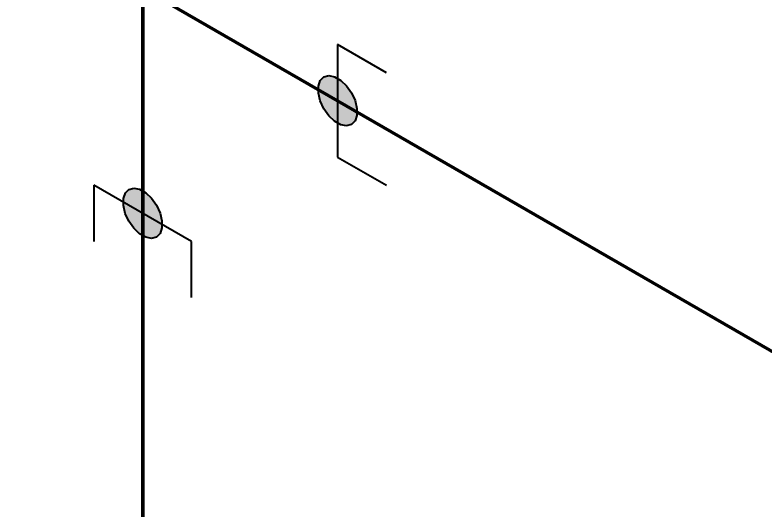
# Model space of a CAD drawing. Header units: millimetres. Extents: x 0 to 594, y 0 to 420.
# Drawn here: x 308.73 to 329.13, y 215.08 to 228.53 of the extents above; entities that cross this region are included whole.
import ezdxf

# ---------------------------------------------------------------- set-up
doc = ezdxf.new("R2010")
doc.units = ezdxf.units.MM
doc.header["$LTSCALE"] = 0.25
doc.layers.add('용접', color=1, linetype='Continuous')
doc.layers.add('치수', color=1, linetype='Continuous')
doc.layers.add('파이프 작은 보어', color=30, linetype='Continuous', lineweight=50)
doc.styles.add('AdskIsoMetric', font='arial.ttf', dxfattribs={"width": 0.8, "height": 2.5})
doc.styles.add('AdskIsoMetric-30', font='arial.ttf', dxfattribs={"width": 0.8, "height": 2.5})
doc.styles.add('AdskIsoMetric30', font='arial.ttf', dxfattribs={"width": 0.8, "oblique": 30, "height": 2.5})
doc.dimstyles.new('AdskIsoMetric', dxfattribs={"dimtxt": 2.5, "dimasz": 2.5, "dimexe": 1, "dimexo": 2, "dimgap": 0.8, "dimtad": 1, "dimdec": 0, "dimrnd": 1, "dimzin": 0, "dimdsep": 46, "dimtxsty": 'AdskIsoMetric', "dimcen": 0, "dimclrt": 7, "dimadec": 0, "dimazin": 0, "dimtfac": 1, "dimtdec": 0, "dimtmove": 1, "dimatfit": 3, "dimfxl": 0, "dimfrac": 2, "dimtolj": 1, "dimtzin": 0, "dimarcsym": 0})

# ---------------------------------------------------------------- blocks, each defined once
blk = doc.blocks.new('*D38')
at = {"layer": 'Defpoints', "color": 0}
for p in [(249.729, 227.677), (236.738, 220.177), (312.202, 191.609)]:
    blk.add_point(p, dxfattribs=at)
at = {"layer": '치수', "color": 0, "lineweight": -2}
for p, q in [((247.729, 226.523), (235.738, 219.6)), ((297.046, 185.359), (238.903, 218.927)), ((310.202, 190.454), (298.211, 183.531))]:
    blk.add_line(p, q, dxfattribs=at)
at = {"layer": '치수', "color": 0}
for points in [[(239.112, 219.288), (238.695, 218.567), (236.738, 220.177)], [(297.254, 185.72), (296.838, 184.998), (299.211, 184.109)]]:
    blk.add_solid(points, dxfattribs=at)
at = {"layer": '치수', "color": 7, "insert": (270.241, 203.451), "char_height": 2.5, "attachment_point": 5, "rotation": 330, "style": 'AdskIsoMetric30'}
blk.add_mtext('\\A1;2922', dxfattribs=at)
blk = doc.blocks.new('*D39')
at = {"layer": 'Defpoints', "color": 0}
for p in [(312.202, 229.254), (299.211, 199.109), (312.202, 191.609)]:
    blk.add_point(p, dxfattribs=at)
at = {"layer": '치수', "color": 0, "lineweight": -2}
for p, q in [((310.202, 230.409), (298.211, 237.331)), ((299.211, 234.254), (299.211, 201.609))]:
    blk.add_line(p, q, dxfattribs=at)
at = {"layer": '치수', "color": 0}
for points in [[(298.795, 234.254), (299.628, 234.254), (299.211, 236.754)], [(298.795, 201.609), (299.628, 201.609), (299.211, 199.109)]]:
    blk.add_solid(points, dxfattribs=at)
at = {"layer": '치수', "color": 7, "insert": (296.945, 219.24), "char_height": 2.5, "attachment_point": 5, "rotation": 90, "style": 'AdskIsoMetric30'}
blk.add_mtext('\\A1;4513', dxfattribs=at)
blk = doc.blocks.new('*D40')
at = {"layer": 'Defpoints', "color": 0}
for p in [(312.202, 244.254), (312.202, 229.254), (364.242, 199.208)]:
    blk.add_point(p, dxfattribs=at)
at = {"layer": '치수', "color": 0, "lineweight": -2}
for p, q in [((312.202, 231.563), (312.202, 245.409)), ((362.077, 215.458), (314.367, 243.004)), ((364.242, 201.518), (364.242, 215.363))]:
    blk.add_line(p, q, dxfattribs=at)
at = {"layer": '치수', "color": 0}
for points in [[(314.575, 243.365), (314.158, 242.643), (312.202, 244.254)], [(362.285, 215.819), (361.868, 215.098), (364.242, 214.208)]]:
    blk.add_solid(points, dxfattribs=at)
at = {"layer": '치수', "color": 7, "insert": (338.222, 231.848), "char_height": 2.5, "attachment_point": 5, "rotation": 330, "style": 'AdskIsoMetric-30'}
blk.add_mtext('\\A1;456', dxfattribs=at)
blk = doc.blocks.new('엘보우-4-Iso2DSkew90')
at = {"color": 0, "linetype": 'ByBlock', "lineweight": -2, "extrusion": (-0.707107, -0.408248, 0.57735)}
for p, q in [((0, 0), (0, -6.124)), ((0, 0), (0, 0)), ((5.303, -3.062), (0, 0))]:
    blk.add_line(p, q, dxfattribs=at)
blk = doc.blocks.new('SocketWeld-1-IsoRight')
blk.add_hatch(color=256).paths.add_polyline_path([(0.0055, 0.0371), (0.0057, 0.0369), (0.006, 0.0367), (0.0062, 0.0365), (0.0064, 0.0363), (0.0066, 0.0361), (0.0068, 0.0359), (0.007, 0.0357), (0.0072, 0.0355), (0.0075, 0.0353), (0.0077, 0.0351), (0.0079, 0.0349), (0.0081, 0.0347), (0.0083, 0.0345), (0.0085, 0.0343), (0.0088, 0.0341), (0.009, 0.0339), (0.0092, 0.0337), (0.0094, 0.0334), (0.0096, 0.0332), (0.0098, 0.033), (0.01, 0.0328), (0.0103, 0.0326), (0.0105, 0.0324), (0.0107, 0.0322), (0.0109, 0.032), (0.0111, 0.0318), (0.0113, 0.0316), (0.0115, 0.0314), (0.0118, 0.0312), (0.012, 0.031), (0.0122, 0.0308), (0.0124, 0.0306), (0.0126, 0.0304), (0.0128, 0.0302), (0.013, 0.03), (0.0133, 0.0298), (0.0135, 0.0296), (0.0137, 0.0294), (0.0139, 0.0292), (0.0141, 0.0289), (0.0143, 0.0287), (0.0145, 0.0285), (0.0148, 0.0283), (0.015, 0.0281), (0.0152, 0.0279), (0.0154, 0.0277), (0.0156, 0.0275), (0.0158, 0.0273), (0.0161, 0.0271), (0.0161, 0.0271), (0.0162, 0.0268), (0.0164, 0.0266), (0.0166, 0.0263), (0.0168, 0.0261), (0.017, 0.0258), (0.0171, 0.0256), (0.0173, 0.0253), (0.0175, 0.025), (0.0177, 0.0248), (0.0179, 0.0245), (0.0181, 0.0243), (0.0182, 0.024), (0.0184, 0.0237), (0.0186, 0.0235), (0.0188, 0.0232), (0.019, 0.023), (0.0192, 0.0227), (0.0193, 0.0225), (0.0195, 0.0222), (0.0197, 0.0219), (0.0199, 0.0217), (0.0201, 0.0214), (0.0203, 0.0212), (0.0204, 0.0209), (0.0206, 0.0206), (0.0208, 0.0204), (0.021, 0.0201), (0.0212, 0.0199), (0.0213, 0.0196), (0.0215, 0.0193), (0.0217, 0.0191), (0.0219, 0.0188), (0.0221, 0.0186), (0.0223, 0.0183), (0.0224, 0.0181), (0.0226, 0.0178), (0.0228, 0.0175), (0.023, 0.0173), (0.0232, 0.017), (0.0234, 0.0168), (0.0235, 0.0165), (0.0237, 0.0162), (0.0239, 0.016), (0.0241, 0.0157), (0.0243, 0.0155), (0.0245, 0.0152), (0.0246, 0.015), (0.0248, 0.0147), (0.025, 0.0144), (0.025, 0.0144), (0.0251, 0.0141), (0.0253, 0.0139), (0.0254, 0.0136), (0.0255, 0.0133), (0.0257, 0.013), (0.0258, 0.0127), (0.0259, 0.0124), (0.0261, 0.0121), (0.0262, 0.0118), (0.0263, 0.0116), (0.0265, 0.0113), (0.0266, 0.011), (0.0267, 0.0107), (0.0269, 0.0104), (0.027, 0.0101), (0.0271, 0.0098), (0.0273, 0.0095), (0.0274, 0.0093), (0.0275, 0.009), (0.0277, 0.0087), (0.0278, 0.0084), (0.0279, 0.0081), (0.0281, 0.0078), (0.0282, 0.0075), (0.0283, 0.0072), (0.0284, 0.007), (0.0286, 0.0067), (0.0287, 0.0064), (0.0288, 0.0061), (0.029, 0.0058), (0.0291, 0.0055), (0.0292, 0.0052), (0.0294, 0.0049), (0.0295, 0.0047), (0.0296, 0.0044), (0.0298, 0.0041), (0.0299, 0.0038), (0.03, 0.0035), (0.0302, 0.0032), (0.0303, 0.0029), (0.0304, 0.0026), (0.0306, 0.0024), (0.0307, 0.0021), (0.0308, 0.0018), (0.031, 0.0015), (0.0311, 0.0012), (0.0312, 0.0009), (0.0314, 0.0006), (0.0315, 0.0003), (0.0315, 0.0003), (0.0316, 0.0001), (0.0316, -0.0002), (0.0317, -0.0005), (0.0318, -0.0008), (0.0319, -0.0011), (0.0319, -0.0014), (0.032, -0.0017), (0.0321, -0.002), (0.0321, -0.0022), (0.0322, -0.0025), (0.0323, -0.0028), (0.0323, -0.0031), (0.0324, -0.0034), (0.0325, -0.0037), (0.0325, -0.004), (0.0326, -0.0043), (0.0327, -0.0046), (0.0328, -0.0048), (0.0328, -0.0051), (0.0329, -0.0054), (0.033, -0.0057), (0.033, -0.006), (0.0331, -0.0063), (0.0332, -0.0066), (0.0332, -0.0069), (0.0333, -0.0071), (0.0334, -0.0074), (0.0335, -0.0077), (0.0335, -0.008), (0.0336, -0.0083), (0.0337, -0.0086), (0.0337, -0.0089), (0.0338, -0.0092), (0.0339, -0.0095), (0.0339, -0.0097), (0.034, -0.01), (0.0341, -0.0103), (0.0342, -0.0106), (0.0342, -0.0109), (0.0343, -0.0112), (0.0344, -0.0115), (0.0344, -0.0118), (0.0345, -0.012), (0.0346, -0.0123), (0.0346, -0.0126), (0.0347, -0.0129), (0.0348, -0.0132), (0.0349, -0.0135), (0.0349, -0.0138), (0.0349, -0.0138), (0.0349, -0.014), (0.0349, -0.0143), (0.0349, -0.0146), (0.0349, -0.0148), (0.0349, -0.0151), (0.0349, -0.0153), (0.0349, -0.0156), (0.0349, -0.0159), (0.0349, -0.0161), (0.0349, -0.0164), (0.0349, -0.0166), (0.0349, -0.0169), (0.0349, -0.0172), (0.0349, -0.0174), (0.0349, -0.0177), (0.0349, -0.0179), (0.0349, -0.0182), (0.0349, -0.0185), (0.0349, -0.0187), (0.0349, -0.019), (0.0349, -0.0192), (0.0349, -0.0195), (0.0349, -0.0198), (0.0349, -0.02), (0.0349, -0.0203), (0.0349, -0.0206), (0.0349, -0.0208), (0.0349, -0.0211), (0.0349, -0.0213), (0.0349, -0.0216), (0.0349, -0.0219), (0.0349, -0.0221), (0.0349, -0.0224), (0.0349, -0.0226), (0.0349, -0.0229), (0.0349, -0.0232), (0.0349, -0.0234), (0.0349, -0.0237), (0.0349, -0.0239), (0.0349, -0.0242), (0.0349, -0.0245), (0.0349, -0.0247), (0.0349, -0.025), (0.0349, -0.0252), (0.0349, -0.0255), (0.0349, -0.0258), (0.0349, -0.026), (0.0349, -0.0263), (0.0349, -0.0265), (0.0349, -0.0265), (0.0349, -0.0268), (0.0348, -0.027), (0.0347, -0.0272), (0.0346, -0.0274), (0.0346, -0.0276), (0.0345, -0.0278), (0.0344, -0.028), (0.0344, -0.0282), (0.0343, -0.0284), (0.0342, -0.0286), (0.0342, -0.0288), (0.0341, -0.029), (0.034, -0.0292), (0.0339, -0.0295), (0.0339, -0.0297), (0.0338, -0.0299), (0.0337, -0.0301), (0.0337, -0.0303), (0.0336, -0.0305), (0.0335, -0.0307), (0.0335, -0.0309), (0.0334, -0.0311), (0.0333, -0.0313), (0.0332, -0.0315), (0.0332, -0.0317), (0.0331, -0.0319), (0.033, -0.0322), (0.033, -0.0324), (0.0329, -0.0326), (0.0328, -0.0328), (0.0328, -0.033), (0.0327, -0.0332), (0.0326, -0.0334), (0.0325, -0.0336), (0.0325, -0.0338), (0.0324, -0.034), (0.0323, -0.0342), (0.0323, -0.0344), (0.0322, -0.0346), (0.0321, -0.0349), (0.0321, -0.0351), (0.032, -0.0353), (0.0319, -0.0355), (0.0319, -0.0357), (0.0318, -0.0359), (0.0317, -0.0361), (0.0316, -0.0363), (0.0316, -0.0365), (0.0315, -0.0367), (0.0315, -0.0367), (0.0314, -0.0369), (0.0312, -0.037), (0.0311, -0.0371), (0.031, -0.0373), (0.0308, -0.0374), (0.0307, -0.0375), (0.0306, -0.0377), (0.0304, -0.0378), (0.0303, -0.0379), (0.0302, -0.0381), (0.03, -0.0382), (0.0299, -0.0383), (0.0298, -0.0385), (0.0296, -0.0386), (0.0295, -0.0387), (0.0294, -0.0389), (0.0292, -0.039), (0.0291, -0.0391), (0.029, -0.0393), (0.0288, -0.0394), (0.0287, -0.0395), (0.0286, -0.0397), (0.0284, -0.0398), (0.0283, -0.0399), (0.0282, -0.0401), (0.0281, -0.0402), (0.0279, -0.0403), (0.0278, -0.0405), (0.0277, -0.0406), (0.0275, -0.0408), (0.0274, -0.0409), (0.0273, -0.041), (0.0271, -0.0412), (0.027, -0.0413), (0.0269, -0.0414), (0.0267, -0.0416), (0.0266, -0.0417), (0.0265, -0.0418), (0.0263, -0.042), (0.0262, -0.0421), (0.0261, -0.0422), (0.0259, -0.0424), (0.0258, -0.0425), (0.0257, -0.0426), (0.0255, -0.0428), (0.0254, -0.0429), (0.0253, -0.043), (0.0251, -0.0432), (0.025, -0.0433), (0.025, -0.0433), (0.0248, -0.0433), (0.0246, -0.0434), (0.0245, -0.0434), (0.0243, -0.0435), (0.0241, -0.0435), (0.0239, -0.0436), (0.0237, -0.0436), (0.0235, -0.0437), (0.0234, -0.0437), (0.0232, -0.0438), (0.023, -0.0438), (0.0228, -0.0439), (0.0226, -0.0439), (0.0224, -0.044), (0.0223, -0.044), (0.0221, -0.0441), (0.0219, -0.0441), (0.0217, -0.0442), (0.0215, -0.0442), (0.0213, -0.0443), (0.0212, -0.0443), (0.021, -0.0444), (0.0208, -0.0444), (0.0206, -0.0444), (0.0204, -0.0445), (0.0203, -0.0445), (0.0201, -0.0446), (0.0199, -0.0446), (0.0197, -0.0447), (0.0195, -0.0447), (0.0193, -0.0448), (0.0192, -0.0448), (0.019, -0.0449), (0.0188, -0.0449), (0.0186, -0.045), (0.0184, -0.045), (0.0182, -0.0451), (0.0181, -0.0451), (0.0179, -0.0452), (0.0177, -0.0452), (0.0175, -0.0453), (0.0173, -0.0453), (0.0171, -0.0454), (0.017, -0.0454), (0.0168, -0.0455), (0.0166, -0.0455), (0.0164, -0.0455), (0.0162, -0.0456), (0.0161, -0.0456), (0.0161, -0.0456), (0.0158, -0.0456), (0.0156, -0.0456), (0.0154, -0.0455), (0.0152, -0.0455), (0.015, -0.0454), (0.0148, -0.0454), (0.0145, -0.0453), (0.0143, -0.0453), (0.0141, -0.0453), (0.0139, -0.0452), (0.0137, -0.0452), (0.0135, -0.0451), (0.0133, -0.0451), (0.013, -0.045), (0.0128, -0.045), (0.0126, -0.0449), (0.0124, -0.0449), (0.0122, -0.0449), (0.012, -0.0448), (0.0118, -0.0448), (0.0115, -0.0447), (0.0113, -0.0447), (0.0111, -0.0446), (0.0109, -0.0446), (0.0107, -0.0446), (0.0105, -0.0445), (0.0103, -0.0445), (0.01, -0.0444), (0.0098, -0.0444), (0.0096, -0.0443), (0.0094, -0.0443), (0.0092, -0.0443), (0.009, -0.0442), (0.0088, -0.0442), (0.0085, -0.0441), (0.0083, -0.0441), (0.0081, -0.044), (0.0079, -0.044), (0.0077, -0.0439), (0.0075, -0.0439), (0.0072, -0.0439), (0.007, -0.0438), (0.0068, -0.0438), (0.0066, -0.0437), (0.0064, -0.0437), (0.0062, -0.0436), (0.006, -0.0436), (0.0057, -0.0436), (0.0055, -0.0435), (0.0055, -0.0435), (0.0053, -0.0434), (0.0051, -0.0433), (0.0049, -0.0431), (0.0046, -0.043), (0.0044, -0.0429), (0.0042, -0.0427), (0.004, -0.0426), (0.0037, -0.0425), (0.0035, -0.0423), (0.0033, -0.0422), (0.003, -0.0421), (0.0028, -0.042), (0.0026, -0.0418), (0.0024, -0.0417), (0.0021, -0.0416), (0.0019, -0.0414), (0.0017, -0.0413), (0.0015, -0.0412), (0.0012, -0.041), (0.001, -0.0409), (0.0008, -0.0408), (0.0006, -0.0406), (0.0003, -0.0405), (0.0001, -0.0404), (-0.0001, -0.0403), (-0.0003, -0.0401), (-0.0006, -0.04), (-0.0008, -0.0399), (-0.001, -0.0397), (-0.0012, -0.0396), (-0.0015, -0.0395), (-0.0017, -0.0393), (-0.0019, -0.0392), (-0.0021, -0.0391), (-0.0024, -0.039), (-0.0026, -0.0388), (-0.0028, -0.0387), (-0.003, -0.0386), (-0.0033, -0.0384), (-0.0035, -0.0383), (-0.0037, -0.0382), (-0.004, -0.038), (-0.0042, -0.0379), (-0.0044, -0.0378), (-0.0046, -0.0377), (-0.0049, -0.0375), (-0.0051, -0.0374), (-0.0053, -0.0373), (-0.0055, -0.0371), (-0.0055, -0.0371), (-0.0057, -0.0369), (-0.006, -0.0367), (-0.0062, -0.0365), (-0.0064, -0.0363), (-0.0066, -0.0361), (-0.0068, -0.0359), (-0.007, -0.0357), (-0.0072, -0.0355), (-0.0075, -0.0353), (-0.0077, -0.0351), (-0.0079, -0.0349), (-0.0081, -0.0347), (-0.0083, -0.0345), (-0.0085, -0.0343), (-0.0088, -0.0341), (-0.009, -0.0339), (-0.0092, -0.0337), (-0.0094, -0.0334), (-0.0096, -0.0332), (-0.0098, -0.033), (-0.01, -0.0328), (-0.0103, -0.0326), (-0.0105, -0.0324), (-0.0107, -0.0322), (-0.0109, -0.032), (-0.0111, -0.0318), (-0.0113, -0.0316), (-0.0115, -0.0314), (-0.0118, -0.0312), (-0.012, -0.031), (-0.0122, -0.0308), (-0.0124, -0.0306), (-0.0126, -0.0304), (-0.0128, -0.0302), (-0.013, -0.03), (-0.0133, -0.0298), (-0.0135, -0.0296), (-0.0137, -0.0294), (-0.0139, -0.0292), (-0.0141, -0.0289), (-0.0143, -0.0287), (-0.0145, -0.0285), (-0.0148, -0.0283), (-0.015, -0.0281), (-0.0152, -0.0279), (-0.0154, -0.0277), (-0.0156, -0.0275), (-0.0158, -0.0273), (-0.0161, -0.0271), (-0.0161, -0.0271), (-0.0162, -0.0268), (-0.0164, -0.0266), (-0.0166, -0.0263), (-0.0168, -0.0261), (-0.017, -0.0258), (-0.0171, -0.0256), (-0.0173, -0.0253), (-0.0175, -0.025), (-0.0177, -0.0248), (-0.0179, -0.0245), (-0.0181, -0.0243), (-0.0182, -0.024), (-0.0184, -0.0237), (-0.0186, -0.0235), (-0.0188, -0.0232), (-0.019, -0.023), (-0.0192, -0.0227), (-0.0193, -0.0225), (-0.0195, -0.0222), (-0.0197, -0.0219), (-0.0199, -0.0217), (-0.0201, -0.0214), (-0.0203, -0.0212), (-0.0204, -0.0209), (-0.0206, -0.0206), (-0.0208, -0.0204), (-0.021, -0.0201), (-0.0212, -0.0199), (-0.0213, -0.0196), (-0.0215, -0.0193), (-0.0217, -0.0191), (-0.0219, -0.0188), (-0.0221, -0.0186), (-0.0223, -0.0183), (-0.0224, -0.0181), (-0.0226, -0.0178), (-0.0228, -0.0175), (-0.023, -0.0173), (-0.0232, -0.017), (-0.0234, -0.0168), (-0.0235, -0.0165), (-0.0237, -0.0162), (-0.0239, -0.016), (-0.0241, -0.0157), (-0.0243, -0.0155), (-0.0245, -0.0152), (-0.0246, -0.015), (-0.0248, -0.0147), (-0.025, -0.0144), (-0.025, -0.0144), (-0.0251, -0.0141), (-0.0253, -0.0139), (-0.0254, -0.0136), (-0.0255, -0.0133), (-0.0257, -0.013), (-0.0258, -0.0127), (-0.0259, -0.0124), (-0.0261, -0.0121), (-0.0262, -0.0118), (-0.0263, -0.0116), (-0.0265, -0.0113), (-0.0266, -0.011), (-0.0267, -0.0107), (-0.0269, -0.0104), (-0.027, -0.0101), (-0.0271, -0.0098), (-0.0273, -0.0095), (-0.0274, -0.0093), (-0.0275, -0.009), (-0.0277, -0.0087), (-0.0278, -0.0084), (-0.0279, -0.0081), (-0.0281, -0.0078), (-0.0282, -0.0075), (-0.0283, -0.0072), (-0.0284, -0.007), (-0.0286, -0.0067), (-0.0287, -0.0064), (-0.0288, -0.0061), (-0.029, -0.0058), (-0.0291, -0.0055), (-0.0292, -0.0052), (-0.0294, -0.0049), (-0.0295, -0.0047), (-0.0296, -0.0044), (-0.0298, -0.0041), (-0.0299, -0.0038), (-0.03, -0.0035), (-0.0302, -0.0032), (-0.0303, -0.0029), (-0.0304, -0.0026), (-0.0306, -0.0024), (-0.0307, -0.0021), (-0.0308, -0.0018), (-0.031, -0.0015), (-0.0311, -0.0012), (-0.0312, -0.0009), (-0.0314, -0.0006), (-0.0315, -0.0003), (-0.0315, -0.0003), (-0.0316, -0.0001), (-0.0316, 0.0002), (-0.0317, 0.0005), (-0.0318, 0.0008), (-0.0319, 0.0011), (-0.0319, 0.0014), (-0.032, 0.0017), (-0.0321, 0.002), (-0.0321, 0.0022), (-0.0322, 0.0025), (-0.0323, 0.0028), (-0.0323, 0.0031), (-0.0324, 0.0034), (-0.0325, 0.0037), (-0.0325, 0.004), (-0.0326, 0.0043), (-0.0327, 0.0046), (-0.0328, 0.0048), (-0.0328, 0.0051), (-0.0329, 0.0054), (-0.033, 0.0057), (-0.033, 0.006), (-0.0331, 0.0063), (-0.0332, 0.0066), (-0.0332, 0.0069), (-0.0333, 0.0071), (-0.0334, 0.0074), (-0.0335, 0.0077), (-0.0335, 0.008), (-0.0336, 0.0083), (-0.0337, 0.0086), (-0.0337, 0.0089), (-0.0338, 0.0092), (-0.0339, 0.0095), (-0.0339, 0.0097), (-0.034, 0.01), (-0.0341, 0.0103), (-0.0342, 0.0106), (-0.0342, 0.0109), (-0.0343, 0.0112), (-0.0344, 0.0115), (-0.0344, 0.0118), (-0.0345, 0.012), (-0.0346, 0.0123), (-0.0346, 0.0126), (-0.0347, 0.0129), (-0.0348, 0.0132), (-0.0349, 0.0135), (-0.0349, 0.0138), (-0.0349, 0.0138), (-0.0349, 0.014), (-0.0349, 0.0143), (-0.0349, 0.0146), (-0.0349, 0.0148), (-0.0349, 0.0151), (-0.0349, 0.0153), (-0.0349, 0.0156), (-0.0349, 0.0159), (-0.0349, 0.0161), (-0.0349, 0.0164), (-0.0349, 0.0166), (-0.0349, 0.0169), (-0.0349, 0.0172), (-0.0349, 0.0174), (-0.0349, 0.0177), (-0.0349, 0.0179), (-0.0349, 0.0182), (-0.0349, 0.0185), (-0.0349, 0.0187), (-0.0349, 0.019), (-0.0349, 0.0192), (-0.0349, 0.0195), (-0.0349, 0.0198), (-0.0349, 0.02), (-0.0349, 0.0203), (-0.0349, 0.0206), (-0.0349, 0.0208), (-0.0349, 0.0211), (-0.0349, 0.0213), (-0.0349, 0.0216), (-0.0349, 0.0219), (-0.0349, 0.0221), (-0.0349, 0.0224), (-0.0349, 0.0226), (-0.0349, 0.0229), (-0.0349, 0.0232), (-0.0349, 0.0234), (-0.0349, 0.0237), (-0.0349, 0.0239), (-0.0349, 0.0242), (-0.0349, 0.0245), (-0.0349, 0.0247), (-0.0349, 0.025), (-0.0349, 0.0252), (-0.0349, 0.0255), (-0.0349, 0.0258), (-0.0349, 0.026), (-0.0349, 0.0263), (-0.0349, 0.0265), (-0.0349, 0.0265), (-0.0349, 0.0268), (-0.0348, 0.027), (-0.0347, 0.0272), (-0.0346, 0.0274), (-0.0346, 0.0276), (-0.0345, 0.0278), (-0.0344, 0.028), (-0.0344, 0.0282), (-0.0343, 0.0284), (-0.0342, 0.0286), (-0.0342, 0.0288), (-0.0341, 0.029), (-0.034, 0.0292), (-0.0339, 0.0295), (-0.0339, 0.0297), (-0.0338, 0.0299), (-0.0337, 0.0301), (-0.0337, 0.0303), (-0.0336, 0.0305), (-0.0335, 0.0307), (-0.0335, 0.0309), (-0.0334, 0.0311), (-0.0333, 0.0313), (-0.0332, 0.0315), (-0.0332, 0.0317), (-0.0331, 0.0319), (-0.033, 0.0322), (-0.033, 0.0324), (-0.0329, 0.0326), (-0.0328, 0.0328), (-0.0328, 0.033), (-0.0327, 0.0332), (-0.0326, 0.0334), (-0.0325, 0.0336), (-0.0325, 0.0338), (-0.0324, 0.034), (-0.0323, 0.0342), (-0.0323, 0.0344), (-0.0322, 0.0346), (-0.0321, 0.0349), (-0.0321, 0.0351), (-0.032, 0.0353), (-0.0319, 0.0355), (-0.0319, 0.0357), (-0.0318, 0.0359), (-0.0317, 0.0361), (-0.0316, 0.0363), (-0.0316, 0.0365), (-0.0315, 0.0367), (-0.0315, 0.0367), (-0.0314, 0.0369), (-0.0312, 0.037), (-0.0311, 0.0371), (-0.031, 0.0373), (-0.0308, 0.0374), (-0.0307, 0.0375), (-0.0306, 0.0377), (-0.0304, 0.0378), (-0.0303, 0.0379), (-0.0302, 0.0381), (-0.03, 0.0382), (-0.0299, 0.0383), (-0.0298, 0.0385), (-0.0296, 0.0386), (-0.0295, 0.0387), (-0.0294, 0.0389), (-0.0292, 0.039), (-0.0291, 0.0391), (-0.029, 0.0393), (-0.0288, 0.0394), (-0.0287, 0.0395), (-0.0286, 0.0397), (-0.0284, 0.0398), (-0.0283, 0.0399), (-0.0282, 0.0401), (-0.0281, 0.0402), (-0.0279, 0.0403), (-0.0278, 0.0405), (-0.0277, 0.0406), (-0.0275, 0.0408), (-0.0274, 0.0409), (-0.0273, 0.041), (-0.0271, 0.0412), (-0.027, 0.0413), (-0.0269, 0.0414), (-0.0267, 0.0416), (-0.0266, 0.0417), (-0.0265, 0.0418), (-0.0263, 0.042), (-0.0262, 0.0421), (-0.0261, 0.0422), (-0.0259, 0.0424), (-0.0258, 0.0425), (-0.0257, 0.0426), (-0.0255, 0.0428), (-0.0254, 0.0429), (-0.0253, 0.043), (-0.0251, 0.0432), (-0.025, 0.0433), (-0.025, 0.0433), (-0.0248, 0.0433), (-0.0246, 0.0434), (-0.0245, 0.0434), (-0.0243, 0.0435), (-0.0241, 0.0435), (-0.0239, 0.0436), (-0.0237, 0.0436), (-0.0235, 0.0437), (-0.0234, 0.0437), (-0.0232, 0.0438), (-0.023, 0.0438), (-0.0228, 0.0439), (-0.0226, 0.0439), (-0.0224, 0.044), (-0.0223, 0.044), (-0.0221, 0.0441), (-0.0219, 0.0441), (-0.0217, 0.0442), (-0.0215, 0.0442), (-0.0213, 0.0443), (-0.0212, 0.0443), (-0.021, 0.0444), (-0.0208, 0.0444), (-0.0206, 0.0444), (-0.0204, 0.0445), (-0.0203, 0.0445), (-0.0201, 0.0446), (-0.0199, 0.0446), (-0.0197, 0.0447), (-0.0195, 0.0447), (-0.0193, 0.0448), (-0.0192, 0.0448), (-0.019, 0.0449), (-0.0188, 0.0449), (-0.0186, 0.045), (-0.0184, 0.045), (-0.0182, 0.0451), (-0.0181, 0.0451), (-0.0179, 0.0452), (-0.0177, 0.0452), (-0.0175, 0.0453), (-0.0173, 0.0453), (-0.0171, 0.0454), (-0.017, 0.0454), (-0.0168, 0.0455), (-0.0166, 0.0455), (-0.0164, 0.0455), (-0.0162, 0.0456), (-0.0161, 0.0456), (-0.0161, 0.0456), (-0.0158, 0.0456), (-0.0156, 0.0456), (-0.0154, 0.0455), (-0.0152, 0.0455), (-0.015, 0.0454), (-0.0148, 0.0454), (-0.0145, 0.0453), (-0.0143, 0.0453), (-0.0141, 0.0453), (-0.0139, 0.0452), (-0.0137, 0.0452), (-0.0135, 0.0451), (-0.0133, 0.0451), (-0.013, 0.045), (-0.0128, 0.045), (-0.0126, 0.0449), (-0.0124, 0.0449), (-0.0122, 0.0449), (-0.012, 0.0448), (-0.0118, 0.0448), (-0.0115, 0.0447), (-0.0113, 0.0447), (-0.0111, 0.0446), (-0.0109, 0.0446), (-0.0107, 0.0446), (-0.0105, 0.0445), (-0.0103, 0.0445), (-0.01, 0.0444), (-0.0098, 0.0444), (-0.0096, 0.0443), (-0.0094, 0.0443), (-0.0092, 0.0443), (-0.009, 0.0442), (-0.0088, 0.0442), (-0.0085, 0.0441), (-0.0083, 0.0441), (-0.0081, 0.044), (-0.0079, 0.044), (-0.0077, 0.0439), (-0.0075, 0.0439), (-0.0072, 0.0439), (-0.007, 0.0438), (-0.0068, 0.0438), (-0.0066, 0.0437), (-0.0064, 0.0437), (-0.0062, 0.0436), (-0.006, 0.0436), (-0.0057, 0.0436), (-0.0055, 0.0435), (-0.0055, 0.0435), (-0.0053, 0.0434), (-0.0051, 0.0433), (-0.0049, 0.0431), (-0.0046, 0.043), (-0.0044, 0.0429), (-0.0042, 0.0427), (-0.004, 0.0426), (-0.0037, 0.0425), (-0.0035, 0.0423), (-0.0033, 0.0422), (-0.003, 0.0421), (-0.0028, 0.042), (-0.0026, 0.0418), (-0.0024, 0.0417), (-0.0021, 0.0416), (-0.0019, 0.0414), (-0.0017, 0.0413), (-0.0015, 0.0412), (-0.0012, 0.041), (-0.001, 0.0409), (-0.0008, 0.0408), (-0.0006, 0.0406), (-0.0003, 0.0405), (-0.0001, 0.0404), (0.0001, 0.0403), (0.0003, 0.0401), (0.0006, 0.04), (0.0008, 0.0399), (0.001, 0.0397), (0.0012, 0.0396), (0.0015, 0.0395), (0.0017, 0.0393), (0.0019, 0.0392), (0.0021, 0.0391), (0.0024, 0.039), (0.0026, 0.0388), (0.0028, 0.0387), (0.003, 0.0386), (0.0033, 0.0384), (0.0035, 0.0383), (0.0037, 0.0382), (0.004, 0.038), (0.0042, 0.0379), (0.0044, 0.0378), (0.0046, 0.0377), (0.0049, 0.0375), (0.0051, 0.0374), (0.0053, 0.0373)], flags=0)
at = {"color": 0, "linetype": 'ByBlock', "lineweight": -2, "extrusion": (0.707107, 0.408248, -0.57735)}
for p, q in [((0, 0.1021), (-0.0884, 0.1531)), ((0, -0.1021), (0, 0.1021)), ((-0.0315, 0.0367), (-0.025, 0.0433)), ((-0.025, 0.0433), (-0.0161, 0.0456)), ((-0.0161, 0.0456), (-0.0055, 0.0435)), ((-0.0055, 0.0435), (0.0055, 0.0371)), ((-0.0349, 0.0265), (-0.0315, 0.0367)), ((0.0055, 0.0371), (0.0161, 0.0271)), ((-0.0349, 0.0138), (-0.0349, 0.0265)), ((-0.0315, -0.0003), (-0.0349, 0.0138)), ((0.0161, 0.0271), (0.025, 0.0144)), ((0.025, 0.0144), (0.0315, 0.0003)), ((0.0315, 0.0003), (0.0349, -0.0138)), ((-0.025, -0.0144), (-0.0315, -0.0003)), ((-0.0161, -0.0271), (-0.025, -0.0144)), ((-0.0055, -0.0371), (-0.0161, -0.0271)), ((0.0349, -0.0265), (0.0315, -0.0367)), ((0.0349, -0.0138), (0.0349, -0.0265)), ((0.0055, -0.0435), (-0.0055, -0.0371)), ((0.0315, -0.0367), (0.025, -0.0433)), ((-0.0884, -0.051), (0, -0.1021)), ((0.0161, -0.0456), (0.0055, -0.0435)), ((0.025, -0.0433), (0.0161, -0.0456))]:
    blk.add_line(p, q, dxfattribs=at)
blk = doc.blocks.new('SocketWeld-2-IsoLeft')
blk.add_hatch(color=256).paths.add_polyline_path([(0.0405, 0.017), (0.0406, 0.0168), (0.0407, 0.0166), (0.0409, 0.0165), (0.041, 0.0163), (0.0412, 0.0161), (0.0413, 0.016), (0.0415, 0.0158), (0.0416, 0.0157), (0.0418, 0.0155), (0.0419, 0.0153), (0.042, 0.0152), (0.0422, 0.015), (0.0423, 0.0148), (0.0425, 0.0147), (0.0426, 0.0145), (0.0428, 0.0143), (0.0429, 0.0142), (0.0431, 0.014), (0.0432, 0.0138), (0.0433, 0.0137), (0.0435, 0.0135), (0.0436, 0.0134), (0.0438, 0.0132), (0.0439, 0.013), (0.0441, 0.0129), (0.0442, 0.0127), (0.0444, 0.0125), (0.0445, 0.0124), (0.0447, 0.0122), (0.0448, 0.012), (0.0449, 0.0119), (0.0451, 0.0117), (0.0452, 0.0115), (0.0454, 0.0114), (0.0455, 0.0112), (0.0457, 0.0111), (0.0458, 0.0109), (0.046, 0.0107), (0.0461, 0.0106), (0.0462, 0.0104), (0.0464, 0.0102), (0.0465, 0.0101), (0.0467, 0.0099), (0.0468, 0.0097), (0.047, 0.0096), (0.0471, 0.0094), (0.0473, 0.0092), (0.0474, 0.0091), (0.0476, 0.0089), (0.0476, 0.0089), (0.0476, 0.0087), (0.0477, 0.0086), (0.0477, 0.0084), (0.0478, 0.0082), (0.0478, 0.008), (0.0479, 0.0078), (0.0479, 0.0076), (0.048, 0.0075), (0.048, 0.0073), (0.0481, 0.0071), (0.0481, 0.0069), (0.0482, 0.0067), (0.0482, 0.0066), (0.0483, 0.0064), (0.0483, 0.0062), (0.0484, 0.006), (0.0484, 0.0058), (0.0485, 0.0056), (0.0485, 0.0055), (0.0486, 0.0053), (0.0486, 0.0051), (0.0487, 0.0049), (0.0487, 0.0047), (0.0488, 0.0046), (0.0488, 0.0044), (0.0489, 0.0042), (0.0489, 0.004), (0.049, 0.0038), (0.049, 0.0036), (0.0491, 0.0035), (0.0491, 0.0033), (0.0492, 0.0031), (0.0492, 0.0029), (0.0493, 0.0027), (0.0493, 0.0025), (0.0494, 0.0024), (0.0494, 0.0022), (0.0495, 0.002), (0.0495, 0.0018), (0.0496, 0.0016), (0.0496, 0.0015), (0.0497, 0.0013), (0.0497, 0.0011), (0.0498, 0.0009), (0.0498, 0.0007), (0.0499, 0.0005), (0.0499, 0.0004), (0.05, 0.0002), (0.05, 0), (0.05, 0), (0.05, -0.0002), (0.0499, -0.0004), (0.0499, -0.0005), (0.0498, -0.0007), (0.0498, -0.0009), (0.0497, -0.0011), (0.0497, -0.0013), (0.0496, -0.0015), (0.0496, -0.0016), (0.0495, -0.0018), (0.0495, -0.002), (0.0494, -0.0022), (0.0494, -0.0024), (0.0493, -0.0025), (0.0493, -0.0027), (0.0492, -0.0029), (0.0492, -0.0031), (0.0491, -0.0033), (0.0491, -0.0035), (0.049, -0.0036), (0.049, -0.0038), (0.0489, -0.004), (0.0489, -0.0042), (0.0488, -0.0044), (0.0488, -0.0046), (0.0487, -0.0047), (0.0487, -0.0049), (0.0486, -0.0051), (0.0486, -0.0053), (0.0485, -0.0055), (0.0485, -0.0056), (0.0484, -0.0058), (0.0484, -0.006), (0.0483, -0.0062), (0.0483, -0.0064), (0.0482, -0.0066), (0.0482, -0.0067), (0.0481, -0.0069), (0.0481, -0.0071), (0.048, -0.0073), (0.048, -0.0075), (0.0479, -0.0076), (0.0479, -0.0078), (0.0478, -0.008), (0.0478, -0.0082), (0.0477, -0.0084), (0.0477, -0.0086), (0.0476, -0.0087), (0.0476, -0.0089), (0.0476, -0.0089), (0.0474, -0.0091), (0.0473, -0.0092), (0.0471, -0.0094), (0.047, -0.0096), (0.0468, -0.0097), (0.0467, -0.0099), (0.0465, -0.0101), (0.0464, -0.0102), (0.0462, -0.0104), (0.0461, -0.0106), (0.046, -0.0107), (0.0458, -0.0109), (0.0457, -0.0111), (0.0455, -0.0112), (0.0454, -0.0114), (0.0452, -0.0115), (0.0451, -0.0117), (0.0449, -0.0119), (0.0448, -0.012), (0.0447, -0.0122), (0.0445, -0.0124), (0.0444, -0.0125), (0.0442, -0.0127), (0.0441, -0.0129), (0.0439, -0.013), (0.0438, -0.0132), (0.0436, -0.0134), (0.0435, -0.0135), (0.0433, -0.0137), (0.0432, -0.0138), (0.0431, -0.014), (0.0429, -0.0142), (0.0428, -0.0143), (0.0426, -0.0145), (0.0425, -0.0147), (0.0423, -0.0148), (0.0422, -0.015), (0.042, -0.0152), (0.0419, -0.0153), (0.0418, -0.0155), (0.0416, -0.0157), (0.0415, -0.0158), (0.0413, -0.016), (0.0412, -0.0161), (0.041, -0.0163), (0.0409, -0.0165), (0.0407, -0.0166), (0.0406, -0.0168), (0.0405, -0.017), (0.0405, -0.017), (0.0402, -0.0171), (0.04, -0.0172), (0.0398, -0.0174), (0.0395, -0.0175), (0.0393, -0.0176), (0.0391, -0.0177), (0.0389, -0.0179), (0.0386, -0.018), (0.0384, -0.0181), (0.0382, -0.0183), (0.038, -0.0184), (0.0377, -0.0185), (0.0375, -0.0187), (0.0373, -0.0188), (0.0371, -0.0189), (0.0368, -0.0191), (0.0366, -0.0192), (0.0364, -0.0193), (0.0362, -0.0194), (0.0359, -0.0196), (0.0357, -0.0197), (0.0355, -0.0198), (0.0353, -0.02), (0.035, -0.0201), (0.0348, -0.0202), (0.0346, -0.0204), (0.0344, -0.0205), (0.0341, -0.0206), (0.0339, -0.0207), (0.0337, -0.0209), (0.0335, -0.021), (0.0332, -0.0211), (0.033, -0.0213), (0.0328, -0.0214), (0.0325, -0.0215), (0.0323, -0.0217), (0.0321, -0.0218), (0.0319, -0.0219), (0.0316, -0.0221), (0.0314, -0.0222), (0.0312, -0.0223), (0.031, -0.0224), (0.0307, -0.0226), (0.0305, -0.0227), (0.0303, -0.0228), (0.0301, -0.023), (0.0298, -0.0231), (0.0296, -0.0232), (0.0294, -0.0234), (0.0294, -0.0234), (0.0291, -0.0234), (0.0288, -0.0235), (0.0285, -0.0236), (0.0283, -0.0237), (0.028, -0.0238), (0.0277, -0.0239), (0.0274, -0.0239), (0.0271, -0.024), (0.0268, -0.0241), (0.0265, -0.0242), (0.0263, -0.0243), (0.026, -0.0244), (0.0257, -0.0244), (0.0254, -0.0245), (0.0251, -0.0246), (0.0248, -0.0247), (0.0246, -0.0248), (0.0243, -0.0249), (0.024, -0.0249), (0.0237, -0.025), (0.0234, -0.0251), (0.0231, -0.0252), (0.0228, -0.0253), (0.0226, -0.0254), (0.0223, -0.0254), (0.022, -0.0255), (0.0217, -0.0256), (0.0214, -0.0257), (0.0211, -0.0258), (0.0209, -0.0259), (0.0206, -0.0259), (0.0203, -0.026), (0.02, -0.0261), (0.0197, -0.0262), (0.0194, -0.0263), (0.0191, -0.0264), (0.0189, -0.0265), (0.0186, -0.0265), (0.0183, -0.0266), (0.018, -0.0267), (0.0177, -0.0268), (0.0174, -0.0269), (0.0172, -0.027), (0.0169, -0.027), (0.0166, -0.0271), (0.0163, -0.0272), (0.016, -0.0273), (0.0157, -0.0274), (0.0155, -0.0275), (0.0155, -0.0275), (0.0151, -0.0275), (0.0148, -0.0275), (0.0145, -0.0275), (0.0142, -0.0276), (0.0139, -0.0276), (0.0136, -0.0276), (0.0132, -0.0277), (0.0129, -0.0277), (0.0126, -0.0277), (0.0123, -0.0277), (0.012, -0.0278), (0.0117, -0.0278), (0.0114, -0.0278), (0.011, -0.0279), (0.0107, -0.0279), (0.0104, -0.0279), (0.0101, -0.0279), (0.0098, -0.028), (0.0095, -0.028), (0.0091, -0.028), (0.0088, -0.0281), (0.0085, -0.0281), (0.0082, -0.0281), (0.0079, -0.0281), (0.0076, -0.0282), (0.0073, -0.0282), (0.0069, -0.0282), (0.0066, -0.0283), (0.0063, -0.0283), (0.006, -0.0283), (0.0057, -0.0283), (0.0054, -0.0284), (0.005, -0.0284), (0.0047, -0.0284), (0.0044, -0.0285), (0.0041, -0.0285), (0.0038, -0.0285), (0.0035, -0.0286), (0.0032, -0.0286), (0.0028, -0.0286), (0.0025, -0.0286), (0.0022, -0.0287), (0.0019, -0.0287), (0.0016, -0.0287), (0.0013, -0.0288), (0.0009, -0.0288), (0.0006, -0.0288), (0.0003, -0.0288), (0, -0.0289), (0, -0.0289), (-0.0003, -0.0288), (-0.0006, -0.0288), (-0.0009, -0.0288), (-0.0013, -0.0288), (-0.0016, -0.0287), (-0.0019, -0.0287), (-0.0022, -0.0287), (-0.0025, -0.0286), (-0.0028, -0.0286), (-0.0032, -0.0286), (-0.0035, -0.0286), (-0.0038, -0.0285), (-0.0041, -0.0285), (-0.0044, -0.0285), (-0.0047, -0.0284), (-0.005, -0.0284), (-0.0054, -0.0284), (-0.0057, -0.0283), (-0.006, -0.0283), (-0.0063, -0.0283), (-0.0066, -0.0283), (-0.0069, -0.0282), (-0.0073, -0.0282), (-0.0076, -0.0282), (-0.0079, -0.0281), (-0.0082, -0.0281), (-0.0085, -0.0281), (-0.0088, -0.0281), (-0.0091, -0.028), (-0.0095, -0.028), (-0.0098, -0.028), (-0.0101, -0.0279), (-0.0104, -0.0279), (-0.0107, -0.0279), (-0.011, -0.0279), (-0.0114, -0.0278), (-0.0117, -0.0278), (-0.012, -0.0278), (-0.0123, -0.0277), (-0.0126, -0.0277), (-0.0129, -0.0277), (-0.0132, -0.0277), (-0.0136, -0.0276), (-0.0139, -0.0276), (-0.0142, -0.0276), (-0.0145, -0.0275), (-0.0148, -0.0275), (-0.0151, -0.0275), (-0.0155, -0.0275), (-0.0155, -0.0275), (-0.0157, -0.0274), (-0.016, -0.0273), (-0.0163, -0.0272), (-0.0166, -0.0271), (-0.0169, -0.027), (-0.0172, -0.027), (-0.0174, -0.0269), (-0.0177, -0.0268), (-0.018, -0.0267), (-0.0183, -0.0266), (-0.0186, -0.0265), (-0.0189, -0.0265), (-0.0191, -0.0264), (-0.0194, -0.0263), (-0.0197, -0.0262), (-0.02, -0.0261), (-0.0203, -0.026), (-0.0206, -0.0259), (-0.0209, -0.0259), (-0.0211, -0.0258), (-0.0214, -0.0257), (-0.0217, -0.0256), (-0.022, -0.0255), (-0.0223, -0.0254), (-0.0226, -0.0254), (-0.0228, -0.0253), (-0.0231, -0.0252), (-0.0234, -0.0251), (-0.0237, -0.025), (-0.024, -0.0249), (-0.0243, -0.0249), (-0.0246, -0.0248), (-0.0248, -0.0247), (-0.0251, -0.0246), (-0.0254, -0.0245), (-0.0257, -0.0244), (-0.026, -0.0244), (-0.0263, -0.0243), (-0.0265, -0.0242), (-0.0268, -0.0241), (-0.0271, -0.024), (-0.0274, -0.0239), (-0.0277, -0.0239), (-0.028, -0.0238), (-0.0283, -0.0237), (-0.0285, -0.0236), (-0.0288, -0.0235), (-0.0291, -0.0234), (-0.0294, -0.0234), (-0.0294, -0.0234), (-0.0296, -0.0232), (-0.0298, -0.0231), (-0.0301, -0.023), (-0.0303, -0.0228), (-0.0305, -0.0227), (-0.0307, -0.0226), (-0.031, -0.0224), (-0.0312, -0.0223), (-0.0314, -0.0222), (-0.0316, -0.0221), (-0.0319, -0.0219), (-0.0321, -0.0218), (-0.0323, -0.0217), (-0.0325, -0.0215), (-0.0328, -0.0214), (-0.033, -0.0213), (-0.0332, -0.0211), (-0.0335, -0.021), (-0.0337, -0.0209), (-0.0339, -0.0207), (-0.0341, -0.0206), (-0.0344, -0.0205), (-0.0346, -0.0204), (-0.0348, -0.0202), (-0.035, -0.0201), (-0.0353, -0.02), (-0.0355, -0.0198), (-0.0357, -0.0197), (-0.0359, -0.0196), (-0.0362, -0.0194), (-0.0364, -0.0193), (-0.0366, -0.0192), (-0.0368, -0.0191), (-0.0371, -0.0189), (-0.0373, -0.0188), (-0.0375, -0.0187), (-0.0377, -0.0185), (-0.038, -0.0184), (-0.0382, -0.0183), (-0.0384, -0.0181), (-0.0386, -0.018), (-0.0389, -0.0179), (-0.0391, -0.0177), (-0.0393, -0.0176), (-0.0395, -0.0175), (-0.0398, -0.0174), (-0.04, -0.0172), (-0.0402, -0.0171), (-0.0405, -0.017), (-0.0405, -0.017), (-0.0406, -0.0168), (-0.0407, -0.0166), (-0.0409, -0.0165), (-0.041, -0.0163), (-0.0412, -0.0161), (-0.0413, -0.016), (-0.0415, -0.0158), (-0.0416, -0.0157), (-0.0418, -0.0155), (-0.0419, -0.0153), (-0.042, -0.0152), (-0.0422, -0.015), (-0.0423, -0.0148), (-0.0425, -0.0147), (-0.0426, -0.0145), (-0.0428, -0.0143), (-0.0429, -0.0142), (-0.0431, -0.014), (-0.0432, -0.0138), (-0.0433, -0.0137), (-0.0435, -0.0135), (-0.0436, -0.0134), (-0.0438, -0.0132), (-0.0439, -0.013), (-0.0441, -0.0129), (-0.0442, -0.0127), (-0.0444, -0.0125), (-0.0445, -0.0124), (-0.0447, -0.0122), (-0.0448, -0.012), (-0.0449, -0.0119), (-0.0451, -0.0117), (-0.0452, -0.0115), (-0.0454, -0.0114), (-0.0455, -0.0112), (-0.0457, -0.0111), (-0.0458, -0.0109), (-0.046, -0.0107), (-0.0461, -0.0106), (-0.0462, -0.0104), (-0.0464, -0.0102), (-0.0465, -0.0101), (-0.0467, -0.0099), (-0.0468, -0.0097), (-0.047, -0.0096), (-0.0471, -0.0094), (-0.0473, -0.0092), (-0.0474, -0.0091), (-0.0476, -0.0089), (-0.0476, -0.0089), (-0.0476, -0.0087), (-0.0477, -0.0086), (-0.0477, -0.0084), (-0.0478, -0.0082), (-0.0478, -0.008), (-0.0479, -0.0078), (-0.0479, -0.0076), (-0.048, -0.0075), (-0.048, -0.0073), (-0.0481, -0.0071), (-0.0481, -0.0069), (-0.0482, -0.0067), (-0.0482, -0.0066), (-0.0483, -0.0064), (-0.0483, -0.0062), (-0.0484, -0.006), (-0.0484, -0.0058), (-0.0485, -0.0056), (-0.0485, -0.0055), (-0.0486, -0.0053), (-0.0486, -0.0051), (-0.0487, -0.0049), (-0.0487, -0.0047), (-0.0488, -0.0046), (-0.0488, -0.0044), (-0.0489, -0.0042), (-0.0489, -0.004), (-0.049, -0.0038), (-0.049, -0.0036), (-0.0491, -0.0035), (-0.0491, -0.0033), (-0.0492, -0.0031), (-0.0492, -0.0029), (-0.0493, -0.0027), (-0.0493, -0.0025), (-0.0494, -0.0024), (-0.0494, -0.0022), (-0.0495, -0.002), (-0.0495, -0.0018), (-0.0496, -0.0016), (-0.0496, -0.0015), (-0.0497, -0.0013), (-0.0497, -0.0011), (-0.0498, -0.0009), (-0.0498, -0.0007), (-0.0499, -0.0005), (-0.0499, -0.0004), (-0.05, -0.0002), (-0.05, 0), (-0.05, 0), (-0.05, 0.0002), (-0.0499, 0.0004), (-0.0499, 0.0005), (-0.0498, 0.0007), (-0.0498, 0.0009), (-0.0497, 0.0011), (-0.0497, 0.0013), (-0.0496, 0.0015), (-0.0496, 0.0016), (-0.0495, 0.0018), (-0.0495, 0.002), (-0.0494, 0.0022), (-0.0494, 0.0024), (-0.0493, 0.0025), (-0.0493, 0.0027), (-0.0492, 0.0029), (-0.0492, 0.0031), (-0.0491, 0.0033), (-0.0491, 0.0035), (-0.049, 0.0036), (-0.049, 0.0038), (-0.0489, 0.004), (-0.0489, 0.0042), (-0.0488, 0.0044), (-0.0488, 0.0046), (-0.0487, 0.0047), (-0.0487, 0.0049), (-0.0486, 0.0051), (-0.0486, 0.0053), (-0.0485, 0.0055), (-0.0485, 0.0056), (-0.0484, 0.0058), (-0.0484, 0.006), (-0.0483, 0.0062), (-0.0483, 0.0064), (-0.0482, 0.0066), (-0.0482, 0.0067), (-0.0481, 0.0069), (-0.0481, 0.0071), (-0.048, 0.0073), (-0.048, 0.0075), (-0.0479, 0.0076), (-0.0479, 0.0078), (-0.0478, 0.008), (-0.0478, 0.0082), (-0.0477, 0.0084), (-0.0477, 0.0086), (-0.0476, 0.0087), (-0.0476, 0.0089), (-0.0476, 0.0089), (-0.0474, 0.0091), (-0.0473, 0.0092), (-0.0471, 0.0094), (-0.047, 0.0096), (-0.0468, 0.0097), (-0.0467, 0.0099), (-0.0465, 0.0101), (-0.0464, 0.0102), (-0.0462, 0.0104), (-0.0461, 0.0106), (-0.046, 0.0107), (-0.0458, 0.0109), (-0.0457, 0.0111), (-0.0455, 0.0112), (-0.0454, 0.0114), (-0.0452, 0.0115), (-0.0451, 0.0117), (-0.0449, 0.0119), (-0.0448, 0.012), (-0.0447, 0.0122), (-0.0445, 0.0124), (-0.0444, 0.0125), (-0.0442, 0.0127), (-0.0441, 0.0129), (-0.0439, 0.013), (-0.0438, 0.0132), (-0.0436, 0.0134), (-0.0435, 0.0135), (-0.0433, 0.0137), (-0.0432, 0.0138), (-0.0431, 0.014), (-0.0429, 0.0142), (-0.0428, 0.0143), (-0.0426, 0.0145), (-0.0425, 0.0147), (-0.0423, 0.0148), (-0.0422, 0.015), (-0.042, 0.0152), (-0.0419, 0.0153), (-0.0418, 0.0155), (-0.0416, 0.0157), (-0.0415, 0.0158), (-0.0413, 0.016), (-0.0412, 0.0161), (-0.041, 0.0163), (-0.0409, 0.0165), (-0.0407, 0.0166), (-0.0406, 0.0168), (-0.0405, 0.017), (-0.0405, 0.017), (-0.0402, 0.0171), (-0.04, 0.0172), (-0.0398, 0.0174), (-0.0395, 0.0175), (-0.0393, 0.0176), (-0.0391, 0.0177), (-0.0389, 0.0179), (-0.0386, 0.018), (-0.0384, 0.0181), (-0.0382, 0.0183), (-0.038, 0.0184), (-0.0377, 0.0185), (-0.0375, 0.0187), (-0.0373, 0.0188), (-0.0371, 0.0189), (-0.0368, 0.0191), (-0.0366, 0.0192), (-0.0364, 0.0193), (-0.0362, 0.0194), (-0.0359, 0.0196), (-0.0357, 0.0197), (-0.0355, 0.0198), (-0.0353, 0.02), (-0.035, 0.0201), (-0.0348, 0.0202), (-0.0346, 0.0204), (-0.0344, 0.0205), (-0.0341, 0.0206), (-0.0339, 0.0207), (-0.0337, 0.0209), (-0.0335, 0.021), (-0.0332, 0.0211), (-0.033, 0.0213), (-0.0328, 0.0214), (-0.0325, 0.0215), (-0.0323, 0.0217), (-0.0321, 0.0218), (-0.0319, 0.0219), (-0.0316, 0.0221), (-0.0314, 0.0222), (-0.0312, 0.0223), (-0.031, 0.0224), (-0.0307, 0.0226), (-0.0305, 0.0227), (-0.0303, 0.0228), (-0.0301, 0.023), (-0.0298, 0.0231), (-0.0296, 0.0232), (-0.0294, 0.0234), (-0.0294, 0.0234), (-0.0291, 0.0234), (-0.0288, 0.0235), (-0.0285, 0.0236), (-0.0283, 0.0237), (-0.028, 0.0238), (-0.0277, 0.0239), (-0.0274, 0.0239), (-0.0271, 0.024), (-0.0268, 0.0241), (-0.0265, 0.0242), (-0.0263, 0.0243), (-0.026, 0.0244), (-0.0257, 0.0244), (-0.0254, 0.0245), (-0.0251, 0.0246), (-0.0248, 0.0247), (-0.0246, 0.0248), (-0.0243, 0.0249), (-0.024, 0.0249), (-0.0237, 0.025), (-0.0234, 0.0251), (-0.0231, 0.0252), (-0.0228, 0.0253), (-0.0226, 0.0254), (-0.0223, 0.0254), (-0.022, 0.0255), (-0.0217, 0.0256), (-0.0214, 0.0257), (-0.0211, 0.0258), (-0.0209, 0.0259), (-0.0206, 0.0259), (-0.0203, 0.026), (-0.02, 0.0261), (-0.0197, 0.0262), (-0.0194, 0.0263), (-0.0191, 0.0264), (-0.0189, 0.0265), (-0.0186, 0.0265), (-0.0183, 0.0266), (-0.018, 0.0267), (-0.0177, 0.0268), (-0.0174, 0.0269), (-0.0172, 0.027), (-0.0169, 0.027), (-0.0166, 0.0271), (-0.0163, 0.0272), (-0.016, 0.0273), (-0.0157, 0.0274), (-0.0155, 0.0275), (-0.0155, 0.0275), (-0.0151, 0.0275), (-0.0148, 0.0275), (-0.0145, 0.0275), (-0.0142, 0.0276), (-0.0139, 0.0276), (-0.0136, 0.0276), (-0.0132, 0.0277), (-0.0129, 0.0277), (-0.0126, 0.0277), (-0.0123, 0.0277), (-0.012, 0.0278), (-0.0117, 0.0278), (-0.0114, 0.0278), (-0.011, 0.0279), (-0.0107, 0.0279), (-0.0104, 0.0279), (-0.0101, 0.0279), (-0.0098, 0.028), (-0.0095, 0.028), (-0.0091, 0.028), (-0.0088, 0.0281), (-0.0085, 0.0281), (-0.0082, 0.0281), (-0.0079, 0.0281), (-0.0076, 0.0282), (-0.0073, 0.0282), (-0.0069, 0.0282), (-0.0066, 0.0283), (-0.0063, 0.0283), (-0.006, 0.0283), (-0.0057, 0.0283), (-0.0054, 0.0284), (-0.005, 0.0284), (-0.0047, 0.0284), (-0.0044, 0.0285), (-0.0041, 0.0285), (-0.0038, 0.0285), (-0.0035, 0.0286), (-0.0032, 0.0286), (-0.0028, 0.0286), (-0.0025, 0.0286), (-0.0022, 0.0287), (-0.0019, 0.0287), (-0.0016, 0.0287), (-0.0013, 0.0288), (-0.0009, 0.0288), (-0.0006, 0.0288), (-0.0003, 0.0288), (0, 0.0289), (0, 0.0289), (0.0003, 0.0288), (0.0006, 0.0288), (0.0009, 0.0288), (0.0013, 0.0288), (0.0016, 0.0287), (0.0019, 0.0287), (0.0022, 0.0287), (0.0025, 0.0286), (0.0028, 0.0286), (0.0032, 0.0286), (0.0035, 0.0286), (0.0038, 0.0285), (0.0041, 0.0285), (0.0044, 0.0285), (0.0047, 0.0284), (0.005, 0.0284), (0.0054, 0.0284), (0.0057, 0.0283), (0.006, 0.0283), (0.0063, 0.0283), (0.0066, 0.0283), (0.0069, 0.0282), (0.0073, 0.0282), (0.0076, 0.0282), (0.0079, 0.0281), (0.0082, 0.0281), (0.0085, 0.0281), (0.0088, 0.0281), (0.0091, 0.028), (0.0095, 0.028), (0.0098, 0.028), (0.0101, 0.0279), (0.0104, 0.0279), (0.0107, 0.0279), (0.011, 0.0279), (0.0114, 0.0278), (0.0117, 0.0278), (0.012, 0.0278), (0.0123, 0.0277), (0.0126, 0.0277), (0.0129, 0.0277), (0.0132, 0.0277), (0.0136, 0.0276), (0.0139, 0.0276), (0.0142, 0.0276), (0.0145, 0.0275), (0.0148, 0.0275), (0.0151, 0.0275), (0.0155, 0.0275), (0.0155, 0.0275), (0.0157, 0.0274), (0.016, 0.0273), (0.0163, 0.0272), (0.0166, 0.0271), (0.0169, 0.027), (0.0172, 0.027), (0.0174, 0.0269), (0.0177, 0.0268), (0.018, 0.0267), (0.0183, 0.0266), (0.0186, 0.0265), (0.0189, 0.0265), (0.0191, 0.0264), (0.0194, 0.0263), (0.0197, 0.0262), (0.02, 0.0261), (0.0203, 0.026), (0.0206, 0.0259), (0.0209, 0.0259), (0.0211, 0.0258), (0.0214, 0.0257), (0.0217, 0.0256), (0.022, 0.0255), (0.0223, 0.0254), (0.0226, 0.0254), (0.0228, 0.0253), (0.0231, 0.0252), (0.0234, 0.0251), (0.0237, 0.025), (0.024, 0.0249), (0.0243, 0.0249), (0.0246, 0.0248), (0.0248, 0.0247), (0.0251, 0.0246), (0.0254, 0.0245), (0.0257, 0.0244), (0.026, 0.0244), (0.0263, 0.0243), (0.0265, 0.0242), (0.0268, 0.0241), (0.0271, 0.024), (0.0274, 0.0239), (0.0277, 0.0239), (0.028, 0.0238), (0.0283, 0.0237), (0.0285, 0.0236), (0.0288, 0.0235), (0.0291, 0.0234), (0.0294, 0.0234), (0.0294, 0.0234), (0.0296, 0.0232), (0.0298, 0.0231), (0.0301, 0.023), (0.0303, 0.0228), (0.0305, 0.0227), (0.0307, 0.0226), (0.031, 0.0224), (0.0312, 0.0223), (0.0314, 0.0222), (0.0316, 0.0221), (0.0319, 0.0219), (0.0321, 0.0218), (0.0323, 0.0217), (0.0325, 0.0215), (0.0328, 0.0214), (0.033, 0.0213), (0.0332, 0.0211), (0.0335, 0.021), (0.0337, 0.0209), (0.0339, 0.0207), (0.0341, 0.0206), (0.0344, 0.0205), (0.0346, 0.0204), (0.0348, 0.0202), (0.035, 0.0201), (0.0353, 0.02), (0.0355, 0.0198), (0.0357, 0.0197), (0.0359, 0.0196), (0.0362, 0.0194), (0.0364, 0.0193), (0.0366, 0.0192), (0.0368, 0.0191), (0.0371, 0.0189), (0.0373, 0.0188), (0.0375, 0.0187), (0.0377, 0.0185), (0.038, 0.0184), (0.0382, 0.0183), (0.0384, 0.0181), (0.0386, 0.018), (0.0389, 0.0179), (0.0391, 0.0177), (0.0393, 0.0176), (0.0395, 0.0175), (0.0398, 0.0174), (0.04, 0.0172), (0.0402, 0.0171)], flags=0)
at = {"color": 0, "linetype": 'ByBlock', "lineweight": -2, "extrusion": (0, -0.816497, -0.57735)}
for p, q in [((0.0884, 0.051), (0, 0.1021)), ((-0.0884, -0.051), (0.0884, 0.051)), ((-0.0294, 0.0234), (-0.0155, 0.0275)), ((-0.0155, 0.0275), (0, 0.0289)), ((0, 0.0289), (0.0155, 0.0275)), ((0.0155, 0.0275), (0.0294, 0.0234)), ((-0.0476, 0.0089), (-0.0405, 0.017)), ((-0.0405, 0.017), (-0.0294, 0.0234)), ((0.0294, 0.0234), (0.0405, 0.017)), ((0.0405, 0.017), (0.0476, 0.0089)), ((-0.1768, 0), (-0.0884, -0.051)), ((-0.05, 0), (-0.0476, 0.0089)), ((-0.0476, -0.0089), (-0.05, 0)), ((0.0476, 0.0089), (0.05, 0)), ((-0.0405, -0.017), (-0.0476, -0.0089)), ((0.0476, -0.0089), (0.0405, -0.017)), ((0.05, 0), (0.0476, -0.0089)), ((-0.0294, -0.0234), (-0.0405, -0.017)), ((-0.0155, -0.0275), (-0.0294, -0.0234)), ((0.0294, -0.0234), (0.0155, -0.0275)), ((0.0405, -0.017), (0.0294, -0.0234)), ((0, -0.0289), (-0.0155, -0.0275)), ((0.0155, -0.0275), (0, -0.0289))]:
    blk.add_line(p, q, dxfattribs=at)

msp = doc.modelspace()

# ---------------------------------------------------------------- linework, layer by layer
at = {"layer": '파이프 작은 보어'}
for points in [[(358.9385, 202.2702), (317.5049, 226.192)], [(312.2016, 223.1301), (312.2016, 197.7324)]]:
    msp.add_lwpolyline(points, dxfattribs=at)

# ---------------------------------------------------------------- block references
at = {"layer": '용접', "xscale": 15, "yscale": 15, "zscale": 15}
for name, p, rotation in [('SocketWeld-1-IsoRight', (317.5049, 226.192), 180.0000000003721), ('SocketWeld-2-IsoLeft', (312.2016, 223.1301), 120.0000000005896)]:
    msp.add_blockref(name, p, dxfattribs=dict(at, rotation=rotation))
at = {"layer": '파이프 작은 보어'}
msp.add_blockref('엘보우-4-Iso2DSkew90', (312.2016, 229.2538), dxfattribs=at)

# ---------------------------------------------------------------- dimensions: what is measured, and where the dimension line sits
at = {"layer": '치수'}
for base, p1, p2, angle, text, override, picture, middle in [((312.2016, 244.2538), (364.2418, 199.2084), (312.2016, 229.2538), 150, '456', {"dimtad": 0, "dimlfac": 7.58904, "dimtxsty": 'AdskIsoMetric-30', "dimse1": 0, "dimse2": 0, "dimsd1": 0, "dimsd2": 0, "dimtmove": 1}, '*D40', (338.2217, 231.848)), ((299.2112, 199.1087), (312.2016, 229.2538), (312.2016, 191.6087), 270, '4513', {"dimtad": 0, "dimlfac": 119.891528, "dimtxsty": 'AdskIsoMetric30', "dimse1": 0, "dimse2": 1, "dimsd1": 0, "dimsd2": 0, "dimtmove": 1}, '*D39', (296.9449, 219.2397)), ((236.7384, 220.1773), (312.2016, 191.6087), (249.7288, 227.6773), 150, '2922', {"dimtad": 0, "dimlfac": 40.506658, "dimtxsty": 'AdskIsoMetric30', "dimse1": 0, "dimse2": 0, "dimsd1": 0, "dimsd2": 0, "dimtmove": 1}, '*D38', (270.2411, 203.4515))]:
    dim = msp.add_linear_dim(base=base, p1=p1, p2=p2, angle=angle, text=text, dimstyle='AdskIsoMetric', override=override, dxfattribs=at)
    dim.commit()
    dim.dimension.update_dxf_attribs({"geometry": picture, "text_midpoint": middle, "dimtype": 160})

doc.saveas('drawing.dxf')
